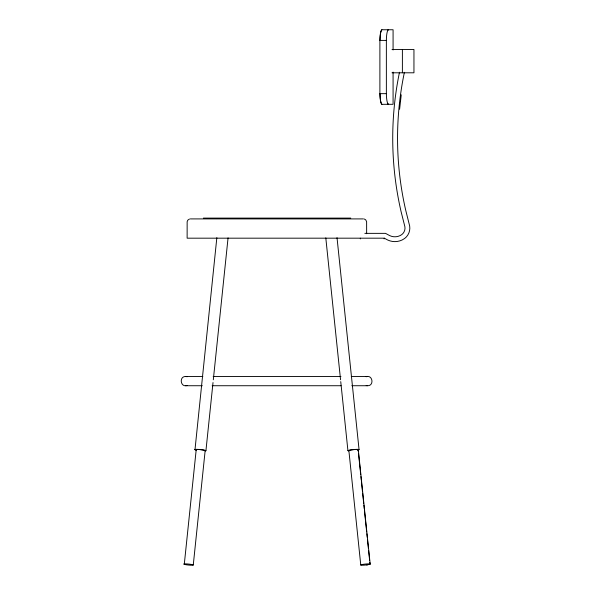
<?xml version="1.0" encoding="UTF-8"?>
<svg xmlns="http://www.w3.org/2000/svg" width="595" height="595" viewBox="0 0 595 595"><rect width="100%" height="100%" fill="white"/><g stroke="black" fill="none" stroke-linecap="round" stroke-linejoin="round"><path stroke-width="0.89" d="M196.395 450.155A5.511 0.565 5.9 0 1 194.982 449.753L216.848 237.636M184.331 563.874L196.224 449.478L194.803 449.582M193.263 565.049L205.156 450.653M205.156 450.936L205.929 450.727L213.017 382.54M213.308 379.774L228.064 237.859M399.602 109.249L401.246 94.813M384.117 238.915L384.303 238.179L387.62 239.964A16.749 16.749 0 0 0 402.168 239.964L404.667 238.461A13.023 13.023 0 0 0 409.657 225.959L405.768 210.459A321.144 321.144 0 0 1 404.399 72.3M348.707 450.936L348.105 450.564A5.511 0.565 -5.9 0 1 351.995 449.753L354.873 449.456A5.667 0.58 -5.9 0 1 358.852 449.456L358.882 449.753A5.511 0.565 -5.9 0 1 357.469 450.155M388.275 29.75L387.628 30.695A11.201 2.09 -90 0 0 386.363 40.401L386.371 93.66A11.439 2.135 90 0 0 387.635 103.292L388.275 104.311M189.515 219.012L187.789 220.165L187.15 221.697L187.127 238.179L384.303 238.179M366.081 376.732C372.812 374.329 374.463 386.192 367.338 385.731L351.801 385.731M202.873 376.501L186.004 376.501C178.887 375.847 180.233 387.747 187.023 385.523M366.565 564.908L367.725 564.744M348.105 450.564L348.863 450.504L360.756 564.9M348.863 450.765A4.82 0.498 -5.9 0 1 353.527 449.656A4.82 0.498 -5.9 0 1 358.101 449.82L358.882 449.753M393.079 72.092L393.079 104.311L381.797 104.311L381.164 103.314A11.439 2.135 90 0 1 379.893 93.66L379.893 40.401L386.371 40.401M391.993 49.467L413.949 49.467L413.949 72.798L391.993 72.798M379.893 93.66L386.371 93.66M203.386 218.105L350.76 218.105M190.348 218.908L363.433 218.908M364.839 233.359L385.515 233.359L389.718 235.62A11.93 11.93 0 0 0 400.078 235.62L401.751 234.608A8.196 8.196 0 0 0 404.897 226.74L401.067 211.545A325.963 325.963 0 0 1 399.49 72.218M213.144 376.501L340.965 376.501M351.251 376.501L367.219 376.501M185.878 385.731L202.315 385.731M212.17 385.731L341.047 385.731M366.193 385.523L367.338 385.731M186.004 376.501L187.135 376.732M364.266 219.012L365.709 219.845L366.624 221.697L366.646 233.716M205.929 450.727L205.751 450.564A5.511 0.565 5.9 0 0 201.861 449.753L198.983 449.456A5.675 0.58 5.9 0 0 195.011 449.456M337.015 237.636L359.053 449.582M358.287 449.664L370.179 564.06A4.82 0.498 -5.9 0 1 362.995 565.228A4.82 0.498 -5.9 0 1 362.987 564.365A4.82 0.498 -5.9 0 1 370.179 564.053M358.123 449.813L358.316 451.657M358.51 453.502L360.711 474.721M360.905 476.565L361.291 480.254M361.477 482.099L362.437 491.321M362.63 493.166L363.686 503.318M363.88 505.162L364.259 508.851M364.452 510.696L365.412 519.918M365.605 521.763L366.661 531.915M366.855 533.76L367.234 537.449M367.427 539.293L368.387 548.516M368.58 550.36L369.636 560.512M369.83 562.357L370.016 564.201M325.8 237.859L340.556 379.774M340.742 381.618L347.934 450.727M402.391 49.467L402.391 72.798M393.079 50.002L393.079 29.75L381.797 29.75L381.157 30.695A11.201 2.09 90 0 0 379.885 40.401M360.339 238.179L360.339 238.915M381.916 104.311A11.669 1.785 -90 0 1 381.306 103.314L381.083 102.675A11.402 2.127 -90 0 1 380.674 100.986M388.394 104.311A11.669 1.785 -90 0 1 387.977 103.805M381.916 29.75A11.439 1.748 -90 0 0 381.298 30.695L381.068 31.327A11.171 2.083 -90 0 0 380.659 33.015M380.041 40.401A11.171 2.083 -90 0 1 380.488 34.049M380.503 99.96A11.402 2.127 -90 0 1 380.041 93.66M388.185 29.899A11.439 1.748 90 0 1 388.394 29.75M196.201 449.976A4.812 0.498 5.9 0 1 199.764 449.604A4.812 0.498 5.9 0 1 204.985 450.765M185.067 564.551A4.812 0.498 5.9 0 0 193.092 565.153A4.812 0.498 5.9 0 0 187.261 563.941A4.812 0.498 5.9 0 0 185.067 564.551"/></g></svg>
